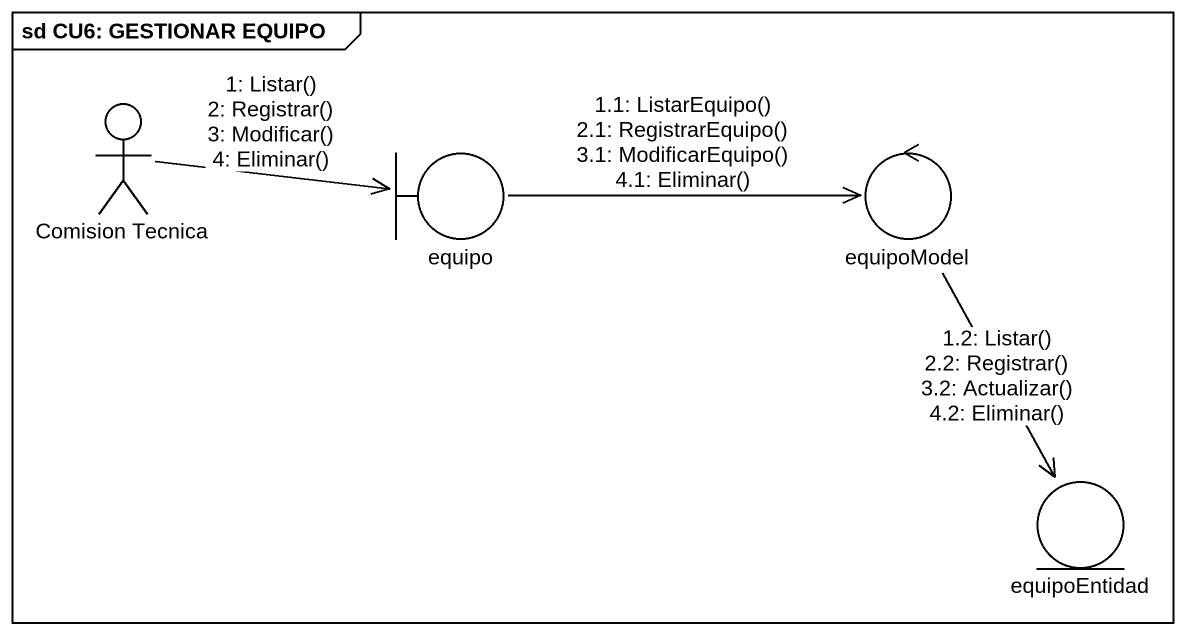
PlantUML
@startuml
mainframe sd CU6: GESTIONAR EQUIPO
actor "Comision Tecnica" as Comision_Tecnica #FFFFFF
boundary equipo #FFFFFF
control equipoModel #FFFFFF
entity equipoEntidad #FFFFFF
Comision_Tecnica -right-> equipo : 1: Listar()\n2: Registrar()\n3: Modificar()\n4: Eliminar()
equipo -right-> equipoModel : 1.1: ListarEquipo()\n2.1: RegistrarEquipo()\n3.1: ModificarEquipo()\n4.1: Eliminar()
equipoModel --> equipoEntidad : 1.2: Listar()\n2.2: Registrar()\n3.2: Actualizar()\n4.2: Eliminar()
@enduml
